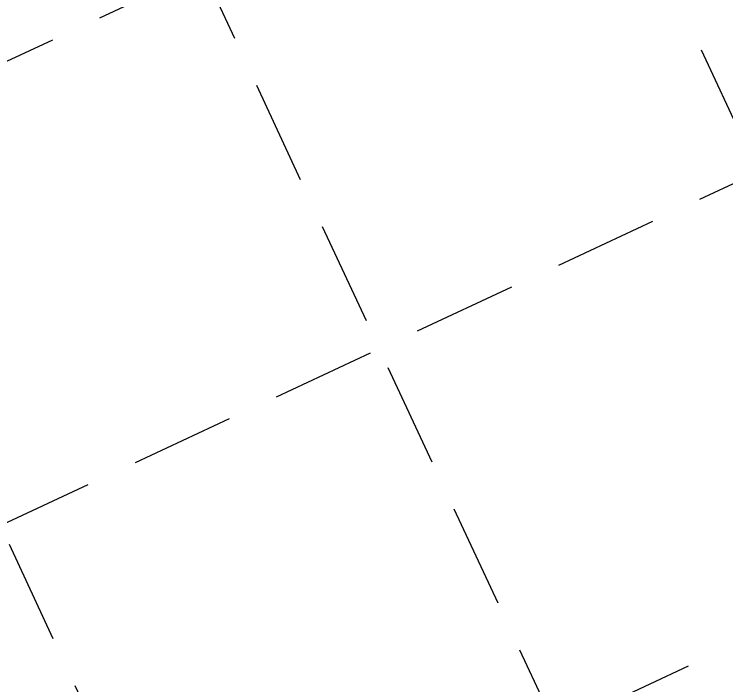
# Model space of a CAD drawing. Extents: x 2498567 to 2501210, y 7092229 to 7094464.
# Drawn here: x 2499144.4 to 2499204.3, y 7092597.2 to 7092653.7 of the extents above; entities that cross this region are included whole.
import ezdxf

# ---------------------------------------------------------------- set-up
doc = ezdxf.new("R2010")
doc.units = 0
doc.header["$MEASUREMENT"] = 0
doc.linetypes.add('HIDDEN', pattern=[0.375, 0.25, -0.125])
doc.layers.add('BASE', color=7, linetype='Continuous')
doc.layers.add('GRID', color=254, linetype='HIDDEN')
doc.styles.add("L200'", font='ARIAL.TTF', dxfattribs={"height": 0.001969})

msp = doc.modelspace()

# ---------------------------------------------------------------- linework, layer by layer
at = {"layer": 'GRID', "color": 252, "linetype": 'HIDDEN', "lineweight": 0, "ltscale": 35}
for p, q in [((2498775.176, 7093566.622), (2499296.464, 7092448.645)), ((2498743.246, 7093551.734), (2499264.535, 7092433.757)), ((2498711.317, 7093536.846), (2499232.605, 7092418.869)), ((2499032.642, 7092597.903), (2501012.27, 7093520.961)), ((2499047.53, 7092565.973), (2501027.158, 7093489.031)), ((2499062.418, 7092534.044), (2501042.046, 7093457.102))]:
    msp.add_line(p, q, dxfattribs=at)

# ---------------------------------------------------------------- texts
at = {"layer": 'BASE', "color": 7, "style": "L200'"}
for s, p in [('BMPs are not to scale; verify size/location/quantity in the field prior to installation.', (2499169.983, 7092395.121)), ('Stabilization practices are expected to be used at all disturbed areas.', (2499154.909, 7092427.402))]:
    msp.add_text(s, height=14.28729, rotation=24.99863, dxfattribs=at).set_placement(p)

doc.saveas('drawing.dxf')
